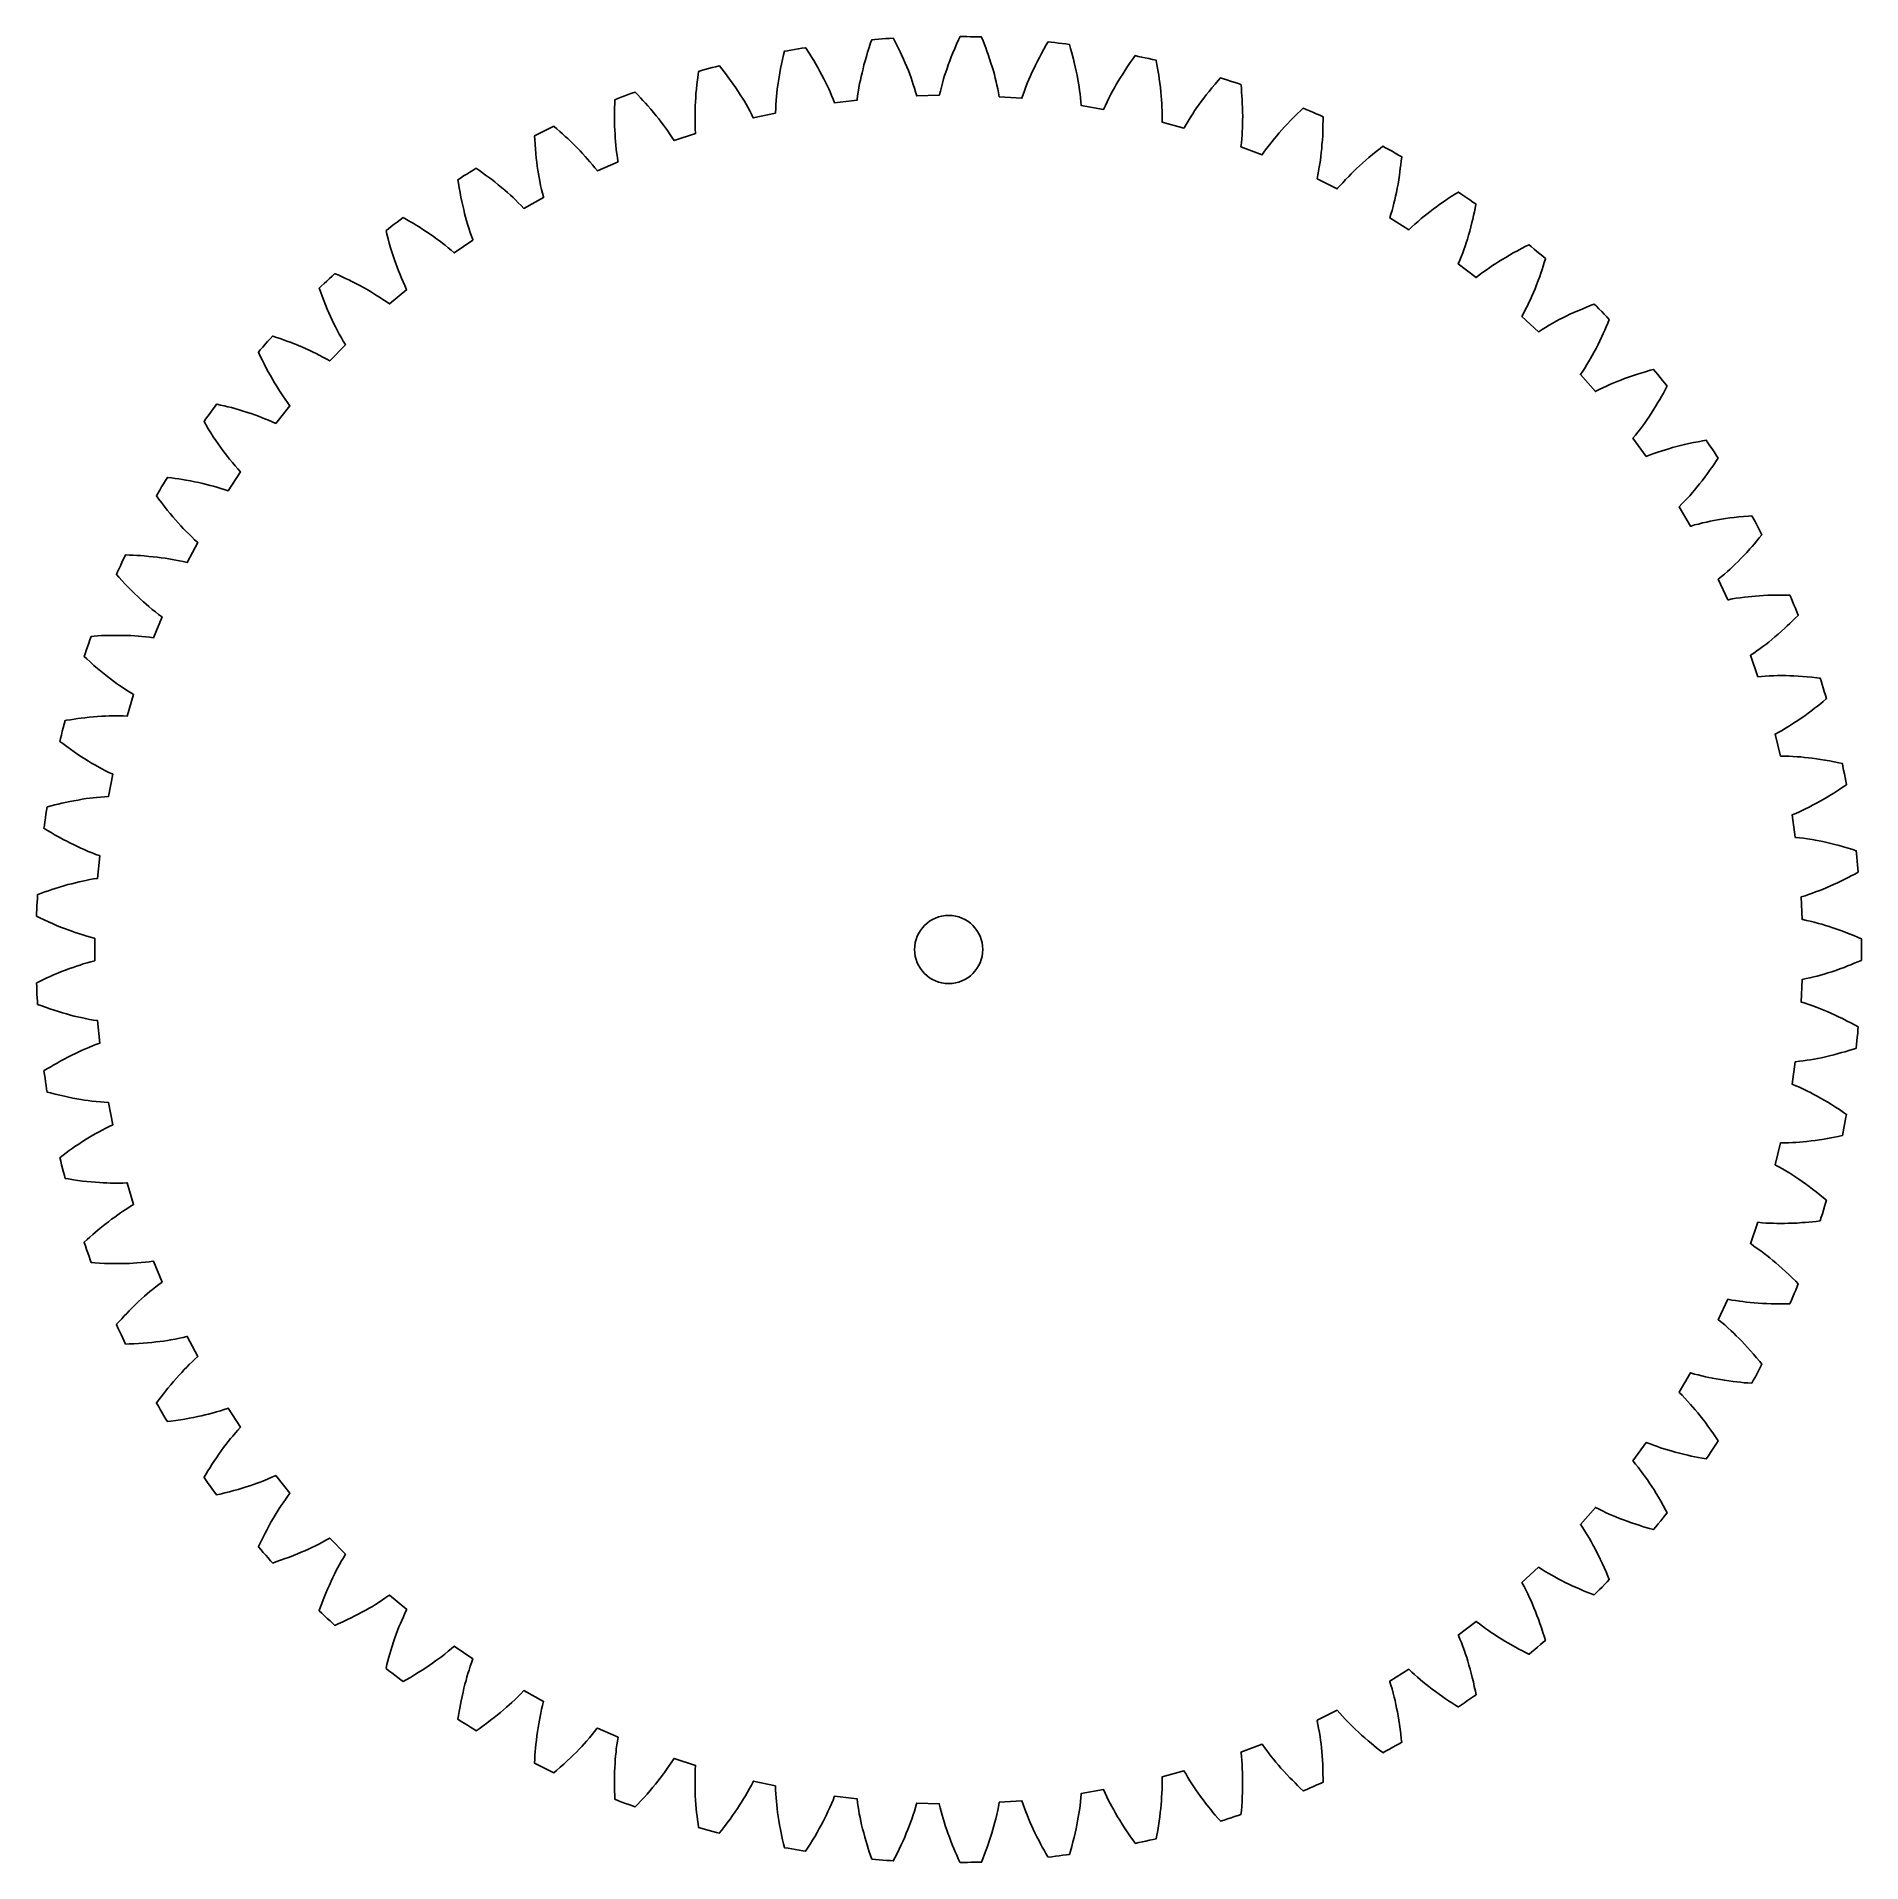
# Model space of a CAD drawing. Extents: x -67 to 67, y -67 to 67.
import ezdxf

# ---------------------------------------------------------------- set-up
doc = ezdxf.new("R2010")
doc.units = 0
doc.header["$MEASUREMENT"] = 0

msp = doc.modelspace()

# ---------------------------------------------------------------- linework, layer by layer
at = {"color": 13}
for points in [[(62.94, -2.14), (63.21, -2.08), (63.5, -2.01), (63.74, -1.95), (64, -1.88), (64.26, -1.8), (64.53, -1.72), (64.82, -1.63), (65.11, -1.53), (65.41, -1.42), (65.73, -1.31), (65.97, -1.21), (66.21, -1.12), (66.46, -1.01), (66.72, -0.91), (66.98, -0.8), (67, -0.79), (67, -0.52), (67, -0.24), (67, 0.03), (67, 0.3), (67, 0.57), (67, 0.79), (66.76, 0.89), (66.43, 1.03), (66.1, 1.16), (65.79, 1.28), (65.49, 1.39), (65.19, 1.5), (64.9, 1.6), (64.63, 1.69), (64.36, 1.77), (64.1, 1.85), (63.85, 1.92), (63.53, 2), (63.24, 2.07), (62.96, 2.14), (62.69, 2.19), (62.65, 2.2), (62.57, 3.86), (62.86, 3.95), (63.12, 4.03), (63.4, 4.13), (63.63, 4.22), (63.88, 4.31), (64.13, 4.41), (64.4, 4.52), (64.67, 4.64), (64.95, 4.76), (65.24, 4.9), (65.54, 5.04), (65.78, 5.16), (66.01, 5.28), (66.25, 5.4), (66.5, 5.54), (66.75, 5.67), (66.76, 5.68), (66.74, 5.95), (66.71, 6.22), (66.68, 6.49), (66.66, 6.77), (66.63, 7.04), (66.61, 7.25), (66.36, 7.33), (66.02, 7.44), (65.68, 7.53), (65.36, 7.62), (65.04, 7.71), (64.74, 7.78), (64.45, 7.85), (64.16, 7.92), (63.89, 7.97), (63.62, 8.02), (63.37, 8.07), (63.04, 8.12), (62.74, 8.17), (62.46, 8.2), (62.19, 8.23), (62.14, 8.24), (61.9, 9.88), (62.18, 9.99), (62.44, 10.11), (62.7, 10.23), (62.93, 10.34), (63.16, 10.45), (63.41, 10.58), (63.66, 10.71), (63.92, 10.86), (64.19, 11.01), (64.47, 11.17), (64.75, 11.35), (64.97, 11.48), (65.19, 11.63), (65.42, 11.77), (65.65, 11.93), (65.89, 12.09), (65.9, 12.1), (65.85, 12.36), (65.8, 12.63), (65.75, 12.9), (65.69, 13.17), (65.64, 13.43), (65.6, 13.65), (65.34, 13.7), (64.99, 13.77), (64.65, 13.84), (64.32, 13.9), (64, 13.95), (63.69, 14), (63.39, 14.04), (63.1, 14.07), (62.82, 14.1), (62.55, 14.13), (62.29, 14.15), (61.97, 14.17), (61.66, 14.18), (61.37, 14.19), (61.11, 14.19), (61.06, 14.19), (60.66, 15.81), (60.93, 15.95), (61.17, 16.08), (61.42, 16.23), (61.64, 16.36), (61.86, 16.5), (62.09, 16.65), (62.33, 16.81), (62.57, 16.98), (62.83, 17.15), (63.09, 17.34), (63.35, 17.54), (63.56, 17.7), (63.77, 17.86), (63.98, 18.03), (64.19, 18.21), (64.41, 18.39), (64.42, 18.4), (64.35, 18.66), (64.27, 18.92), (64.19, 19.19), (64.12, 19.45), (64.04, 19.71), (63.97, 19.91), (63.71, 19.94), (63.36, 19.98), (63.01, 20.01), (62.68, 20.04), (62.35, 20.06), (62.04, 20.08), (61.74, 20.09), (61.44, 20.1), (61.16, 20.1), (61.07, 20.1), (60.81, 20.1), (60.55, 20.09), (60.23, 20.08), (59.93, 20.06), (59.65, 20.04), (59.4, 20.02), (58.85, 21.59), (59.1, 21.75), (59.33, 21.91), (59.57, 22.09), (59.77, 22.24), (59.98, 22.39), (60.19, 22.56), (60.42, 22.75), (60.64, 22.94), (60.88, 23.14), (61.12, 23.35), (61.37, 23.58), (61.55, 23.75), (61.75, 23.93), (61.94, 24.12), (62.14, 24.32), (62.34, 24.52), (62.35, 24.53), (62.25, 24.79), (62.15, 25.04), (62.04, 25.29), (61.94, 25.54), (61.84, 25.8), (61.75, 25.99), (61.49, 26), (61.13, 26), (60.79, 26), (60.45, 26), (60.12, 25.99), (59.81, 25.97), (59.51, 25.95), (59.22, 25.93), (58.94, 25.91), (58.67, 25.88), (58.41, 25.85), (58.09, 25.81), (57.79, 25.77), (57.5, 25.72), (57.24, 25.67), (57.19, 25.66), (56.49, 27.17), (56.73, 27.36), (56.94, 27.54), (57.16, 27.73), (57.35, 27.9), (57.54, 28.08), (57.73, 28.27), (57.94, 28.47), (58.15, 28.68), (58.36, 28.91), (58.58, 29.14), (58.8, 29.39), (58.97, 29.58), (59.15, 29.78), (59.32, 29.99), (59.5, 30.2), (59.68, 30.42), (59.69, 30.44), (59.56, 30.68), (59.44, 30.92), (59.31, 31.16), (59.19, 31.4), (59.06, 31.64), (58.95, 31.83), (58.7, 31.81), (58.34, 31.78), (57.99, 31.75), (57.66, 31.71), (57.34, 31.67), (57.03, 31.62), (56.73, 31.58), (56.44, 31.53), (56.16, 31.48), (55.9, 31.42), (55.65, 31.37), (55.33, 31.3), (55.03, 31.22), (54.75, 31.15), (54.49, 31.07), (54.45, 31.06), (53.61, 32.49), (53.82, 32.7), (54.02, 32.9), (54.22, 33.12), (54.39, 33.3), (54.56, 33.5), (54.74, 33.71), (54.92, 33.93), (55.11, 34.16), (55.3, 34.4), (55.49, 34.66), (55.69, 34.93), (55.84, 35.14), (56, 35.35), (56.15, 35.57), (56.31, 35.8), (56.46, 36.04), (56.47, 36.05), (56.33, 36.28), (56.18, 36.51), (56.03, 36.74), (55.88, 36.97), (55.73, 37.19), (55.61, 37.37), (55.35, 37.33), (55, 37.26), (54.66, 37.2), (54.33, 37.13), (54.01, 37.05), (53.71, 36.98), (53.41, 36.9), (53.13, 36.83), (52.86, 36.75), (52.61, 36.67), (52.36, 36.59), (52.05, 36.49), (51.76, 36.39), (51.49, 36.29), (51.24, 36.19), (51.2, 36.17), (50.22, 37.51), (50.41, 37.75), (50.59, 37.96), (50.77, 38.2), (50.92, 38.4), (51.07, 38.61), (51.23, 38.83), (51.39, 39.07), (51.55, 39.32), (51.72, 39.58), (51.89, 39.85), (52.06, 40.14), (52.19, 40.36), (52.32, 40.59), (52.46, 40.83), (52.59, 41.07), (52.72, 41.32), (52.73, 41.34), (52.56, 41.55), (52.39, 41.76), (52.22, 41.98), (52.05, 42.19), (51.88, 42.4), (51.74, 42.57), (51.49, 42.5), (51.15, 42.4), (50.81, 42.3), (50.49, 42.2), (50.18, 42.09), (49.89, 41.99), (49.6, 41.89), (49.33, 41.78), (49.07, 41.68), (48.82, 41.58), (48.58, 41.48), (48.28, 41.34), (48.01, 41.21), (47.75, 41.09), (47.51, 40.97), (47.47, 40.94), (46.37, 42.19), (46.54, 42.44), (46.69, 42.67), (46.84, 42.92), (46.97, 43.13), (47.11, 43.36), (47.24, 43.6), (47.38, 43.85), (47.52, 44.11), (47.66, 44.39), (47.8, 44.67), (47.95, 44.98), (48.05, 45.21), (48.16, 45.45), (48.27, 45.7), (48.38, 45.96), (48.49, 46.22), (48.49, 46.23), (48.3, 46.43), (48.12, 46.62), (47.93, 46.82), (47.73, 47.01), (47.54, 47.21), (47.39, 47.36), (47.15, 47.27), (46.81, 47.14), (46.49, 47), (46.18, 46.87), (45.89, 46.74), (45.6, 46.61), (45.33, 46.48), (45.07, 46.35), (44.82, 46.22), (44.58, 46.1), (44.35, 45.97), (44.07, 45.81), (43.8, 45.65), (43.56, 45.5), (43.33, 45.36), (43.29, 45.33), (42.08, 46.46), (42.22, 46.73), (42.35, 46.98), (42.48, 47.24), (42.59, 47.47), (42.7, 47.7), (42.81, 47.95), (42.92, 48.22), (43.04, 48.49), (43.15, 48.78), (43.27, 49.08), (43.38, 49.39), (43.47, 49.64), (43.55, 49.89), (43.63, 50.15), (43.72, 50.41), (43.8, 50.68), (43.8, 50.7), (43.6, 50.87), (43.39, 51.05), (43.18, 51.23), (42.97, 51.4), (42.76, 51.58), (42.6, 51.71), (42.37, 51.6), (42.05, 51.44), (41.74, 51.27), (41.44, 51.11), (41.16, 50.95), (40.89, 50.79), (40.63, 50.64), (40.38, 50.48), (40.15, 50.33), (39.92, 50.18), (39.71, 50.04), (39.44, 49.85), (39.19, 49.67), (38.96, 49.5), (38.75, 49.33), (38.72, 49.3), (37.4, 50.31), (37.52, 50.59), (37.62, 50.84), (37.73, 51.12), (37.81, 51.35), (37.9, 51.6), (37.98, 51.86), (38.07, 52.13), (38.16, 52.42), (38.24, 52.72), (38.33, 53.03), (38.41, 53.35), (38.47, 53.6), (38.53, 53.86), (38.59, 54.12), (38.65, 54.39), (38.7, 54.67), (38.71, 54.69), (38.48, 54.84), (38.26, 55), (38.04, 55.16), (37.81, 55.31), (37.59, 55.46), (37.41, 55.58), (37.19, 55.45), (36.89, 55.25), (36.6, 55.06), (36.32, 54.87), (36.05, 54.69), (35.8, 54.5), (35.55, 54.32), (35.32, 54.14), (35.1, 53.97), (34.89, 53.8), (34.69, 53.64), (34.45, 53.42), (34.22, 53.22), (34, 53.03), (33.81, 52.84), (33.78, 52.81), (32.37, 53.68), (32.46, 53.97), (32.54, 54.24), (32.62, 54.52), (32.68, 54.76), (32.74, 55.02), (32.8, 55.29), (32.86, 55.56), (32.92, 55.86), (32.98, 56.16), (33.03, 56.48), (33.08, 56.81), (33.12, 57.06), (33.15, 57.33), (33.19, 57.59), (33.22, 57.87), (33.25, 58.15), (33.25, 58.17), (33.01, 58.3), (32.77, 58.44), (32.54, 58.57), (32.3, 58.7), (32.06, 58.83), (31.87, 58.94), (31.66, 58.78), (31.38, 58.56), (31.11, 58.34), (30.85, 58.12), (30.61, 57.91), (30.37, 57.7), (30.15, 57.5), (29.93, 57.3), (29.73, 57.11), (29.54, 56.92), (29.36, 56.73), (29.13, 56.5), (28.92, 56.27), (28.73, 56.06), (28.55, 55.86), (28.52, 55.82), (27.04, 56.56), (27.1, 56.85), (27.15, 57.12), (27.2, 57.42), (27.24, 57.66), (27.28, 57.92), (27.31, 58.19), (27.35, 58.48), (27.38, 58.77), (27.4, 59.08), (27.43, 59.4), (27.45, 59.74), (27.46, 59.99), (27.47, 60.26), (27.47, 60.53), (27.48, 60.81), (27.48, 61.09), (27.48, 61.11), (27.23, 61.22), (26.98, 61.33), (26.73, 61.44), (26.48, 61.54), (26.23, 61.65), (26.03, 61.74), (25.84, 61.56), (25.58, 61.31), (25.34, 61.07), (25.1, 60.83), (24.87, 60.59), (24.66, 60.36), (24.46, 60.14), (24.26, 59.92), (24.08, 59.71), (23.91, 59.5), (23.74, 59.3), (23.54, 59.05), (23.35, 58.8), (23.18, 58.57), (23.03, 58.35), (23, 58.31), (21.45, 58.9), (21.48, 59.2), (21.51, 59.48), (21.53, 59.77), (21.55, 60.02), (21.56, 60.28), (21.57, 60.56), (21.57, 60.84), (21.58, 61.14), (21.57, 61.45), (21.56, 61.77), (21.55, 62.11), (21.54, 62.36), (21.52, 62.63), (21.5, 62.9), (21.48, 63.17), (21.46, 63.46), (21.45, 63.47), (21.2, 63.56), (20.94, 63.64), (20.68, 63.73), (20.42, 63.81), (20.16, 63.9), (19.95, 63.96), (19.78, 63.77), (19.55, 63.49), (19.32, 63.23), (19.11, 62.97), (18.91, 62.71), (18.72, 62.46), (18.54, 62.22), (18.37, 61.98), (18.2, 61.75), (18.05, 61.53), (17.91, 61.32), (17.73, 61.04), (17.57, 60.78), (17.42, 60.53), (17.29, 60.3), (17.27, 60.26), (15.67, 60.7), (15.67, 61), (15.67, 61.28), (15.66, 61.57), (15.65, 61.82), (15.64, 62.08), (15.62, 62.36), (15.6, 62.64), (15.57, 62.94), (15.54, 63.25), (15.5, 63.56), (15.46, 63.9), (15.42, 64.15), (15.38, 64.41), (15.33, 64.68), (15.28, 64.95), (15.23, 65.23), (15.23, 65.25), (14.96, 65.31), (14.7, 65.37), (14.43, 65.43), (14.16, 65.49), (13.9, 65.54), (13.69, 65.59), (13.53, 65.38), (13.33, 65.08), (13.13, 64.8), (12.95, 64.52), (12.77, 64.24), (12.6, 63.98), (12.45, 63.72), (12.3, 63.47), (12.16, 63.22), (12.03, 62.99), (11.91, 62.76), (11.76, 62.47), (11.62, 62.19), (11.5, 61.93), (11.39, 61.69), (11.37, 61.65), (9.73, 61.93), (9.71, 62.23), (9.68, 62.5), (9.65, 62.8), (9.61, 63.04), (9.58, 63.3), (9.53, 63.57), (9.48, 63.85), (9.43, 64.15), (9.36, 64.45), (9.29, 64.76), (9.22, 65.09), (9.16, 65.34), (9.09, 65.6), (9.02, 65.86), (8.94, 66.12), (8.86, 66.4), (8.86, 66.41), (8.59, 66.45), (8.32, 66.48), (8.05, 66.51), (7.78, 66.55), (7.51, 66.58), (7.29, 66.6), (7.16, 66.38), (6.98, 66.07), (6.82, 65.76), (6.66, 65.46), (6.51, 65.18), (6.37, 64.89), (6.24, 64.62), (6.11, 64.36), (6, 64.1), (5.89, 63.85), (5.79, 63.62), (5.67, 63.31), (5.56, 63.02), (5.47, 62.75), (5.38, 62.5), (5.37, 62.46), (3.71, 62.58), (3.66, 62.87), (3.61, 63.15), (3.54, 63.43), (3.49, 63.68), (3.42, 63.93), (3.35, 64.2), (3.28, 64.47), (3.19, 64.76), (3.1, 65.05), (3, 65.36), (2.89, 65.67), (2.81, 65.92), (2.72, 66.17), (2.62, 66.42), (2.52, 66.68), (2.41, 66.94), (2.41, 66.96), (2.14, 66.97), (1.86, 66.97), (1.59, 66.98), (1.32, 66.99), (1.05, 66.99), (0.83, 66.99), (0.72, 66.76), (0.57, 66.43), (0.44, 66.11), (0.31, 65.8), (0.19, 65.5), (0.08, 65.21), (-0.03, 64.92), (-0.12, 64.65), (-0.21, 64.38), (-0.3, 64.13), (-0.37, 63.88), (-0.46, 63.56), (-0.54, 63.27), (-0.61, 62.99), (-0.68, 62.73), (-0.69, 62.68), (-2.34, 62.64), (-2.43, 62.93), (-2.51, 63.2), (-2.6, 63.48), (-2.68, 63.72), (-2.76, 63.96), (-2.86, 64.22), (-2.96, 64.49), (-3.07, 64.76), (-3.19, 65.05), (-3.32, 65.34), (-3.46, 65.65), (-3.57, 65.88), (-3.68, 66.12), (-3.8, 66.36), (-3.93, 66.61), (-4.06, 66.86), (-4.07, 66.88), (-4.34, 66.86), (-4.61, 66.84), (-4.88, 66.82), (-5.15, 66.8), (-5.42, 66.78), (-5.64, 66.76), (-5.73, 66.52), (-5.84, 66.18), (-5.95, 65.85), (-6.04, 65.52), (-6.13, 65.21), (-6.22, 64.91), (-6.29, 64.62), (-6.36, 64.33), (-6.43, 64.06), (-6.48, 63.8), (-6.54, 63.54), (-6.6, 63.22), (-6.65, 62.92), (-6.69, 62.64), (-6.73, 62.37), (-6.73, 62.32), (-8.38, 62.12), (-8.49, 62.4), (-8.59, 62.66), (-8.71, 62.93), (-8.81, 63.16), (-8.92, 63.4), (-9.04, 63.64), (-9.17, 63.9), (-9.31, 64.16), (-9.46, 64.44), (-9.61, 64.72), (-9.78, 65.01), (-9.91, 65.23), (-10.05, 65.46), (-10.19, 65.69), (-10.34, 65.92), (-10.49, 66.16), (-10.5, 66.17), (-10.77, 66.13), (-11.04, 66.08), (-11.31, 66.04), (-11.58, 65.99), (-11.84, 65.94), (-12.06, 65.91), (-12.12, 65.65), (-12.2, 65.3), (-12.27, 64.96), (-12.34, 64.64), (-12.4, 64.32), (-12.45, 64.01), (-12.5, 63.71), (-12.54, 63.42), (-12.58, 63.14), (-12.61, 62.87), (-12.64, 62.62), (-12.67, 62.29), (-12.69, 61.98), (-12.7, 61.7), (-12.71, 61.43), (-12.72, 61.38), (-14.34, 61.02), (-14.47, 61.29), (-14.6, 61.54), (-14.74, 61.8), (-14.87, 62.02), (-15, 62.24), (-15.14, 62.47), (-15.3, 62.72), (-15.46, 62.97), (-15.63, 63.22), (-15.81, 63.49), (-16.01, 63.76), (-16.16, 63.97), (-16.32, 64.18), (-16.48, 64.4), (-16.65, 64.62), (-16.83, 64.84), (-16.84, 64.85), (-17.1, 64.78), (-17.37, 64.71), (-17.63, 64.64), (-17.89, 64.57), (-18.15, 64.49), (-18.36, 64.43), (-18.4, 64.18), (-18.44, 63.82), (-18.49, 63.48), (-18.52, 63.14), (-18.55, 62.82), (-18.57, 62.51), (-18.59, 62.2), (-18.61, 61.91), (-18.62, 61.63), (-18.62, 61.36), (-18.62, 61.1), (-18.62, 60.78), (-18.61, 60.47), (-18.6, 60.18), (-18.58, 59.92), (-18.58, 59.87), (-20.16, 59.36), (-20.32, 59.61), (-20.47, 59.84), (-20.64, 60.09), (-20.78, 60.29), (-20.94, 60.5), (-21.1, 60.72), (-21.28, 60.95), (-21.46, 61.18), (-21.66, 61.42), (-21.87, 61.67), (-22.09, 61.92), (-22.26, 62.11), (-22.44, 62.31), (-22.62, 62.5), (-22.81, 62.71), (-23.01, 62.91), (-23.02, 62.92), (-23.27, 62.83), (-23.53, 62.73), (-23.78, 62.64), (-24.04, 62.54), (-24.29, 62.44), (-24.5, 62.36), (-24.51, 62.1), (-24.52, 61.74), (-24.53, 61.4), (-24.53, 61.06), (-24.52, 60.74), (-24.52, 60.42), (-24.51, 60.12), (-24.49, 59.83), (-24.48, 59.55), (-24.46, 59.28), (-24.43, 59.02), (-24.4, 58.7), (-24.36, 58.39), (-24.32, 58.11), (-24.28, 57.84), (-24.27, 57.8), (-25.79, 57.13), (-25.98, 57.37), (-26.15, 57.59), (-26.34, 57.81), (-26.51, 58), (-26.68, 58.2), (-26.87, 58.4), (-27.06, 58.61), (-27.27, 58.82), (-27.49, 59.04), (-27.72, 59.27), (-27.96, 59.5), (-28.15, 59.67), (-28.34, 59.85), (-28.55, 60.03), (-28.76, 60.21), (-28.97, 60.4), (-28.98, 60.41), (-29.23, 60.29), (-29.47, 60.17), (-29.72, 60.05), (-29.96, 59.93), (-30.21, 59.8), (-30.4, 59.71), (-30.39, 59.45), (-30.36, 59.09), (-30.34, 58.74), (-30.31, 58.41), (-30.27, 58.08), (-30.24, 57.77), (-30.2, 57.47), (-30.15, 57.18), (-30.11, 56.91), (-30.06, 56.64), (-30.02, 56.39), (-29.95, 56.07), (-29.88, 55.77), (-29.82, 55.49), (-29.75, 55.23), (-29.74, 55.18), (-31.19, 54.38), (-31.39, 54.6), (-31.59, 54.79), (-31.8, 55), (-31.98, 55.17), (-32.17, 55.35), (-32.38, 55.54), (-32.59, 55.72), (-32.82, 55.92), (-33.06, 56.11), (-33.31, 56.32), (-33.57, 56.52), (-33.78, 56.68), (-33.99, 56.83), (-34.21, 56.99), (-34.43, 57.16), (-34.67, 57.32), (-34.68, 57.33), (-34.91, 57.19), (-35.14, 57.04), (-35.38, 56.9), (-35.61, 56.76), (-35.84, 56.61), (-36.02, 56.49), (-35.98, 56.24), (-35.92, 55.88), (-35.86, 55.54), (-35.8, 55.21), (-35.74, 54.89), (-35.67, 54.59), (-35.6, 54.29), (-35.53, 54.01), (-35.46, 53.74), (-35.39, 53.48), (-35.32, 53.23), (-35.22, 52.92), (-35.13, 52.62), (-35.03, 52.35), (-34.94, 52.1), (-34.92, 52.06), (-36.29, 51.11), (-36.52, 51.31), (-36.73, 51.49), (-36.96, 51.68), (-37.16, 51.83), (-37.37, 51.99), (-37.59, 52.15), (-37.82, 52.32), (-38.06, 52.49), (-38.32, 52.66), (-38.59, 52.84), (-38.87, 53.02), (-39.09, 53.15), (-39.31, 53.29), (-39.55, 53.43), (-39.79, 53.57), (-40.04, 53.71), (-40.05, 53.71), (-40.27, 53.55), (-40.49, 53.38), (-40.7, 53.22), (-40.92, 53.05), (-41.13, 52.89), (-41.3, 52.75), (-41.24, 52.5), (-41.15, 52.15), (-41.06, 51.82), (-40.96, 51.5), (-40.87, 51.19), (-40.77, 50.89), (-40.68, 50.6), (-40.58, 50.33), (-40.48, 50.06), (-40.39, 49.81), (-40.29, 49.57), (-40.16, 49.27), (-40.04, 48.99), (-39.92, 48.73), (-39.81, 48.49), (-39.78, 48.44), (-41.05, 47.37), (-41.3, 47.55), (-41.53, 47.7), (-41.77, 47.87), (-41.99, 48), (-42.21, 48.14), (-42.44, 48.28), (-42.69, 48.42), (-42.95, 48.57), (-43.22, 48.72), (-43.51, 48.87), (-43.8, 49.02), (-44.04, 49.13), (-44.27, 49.25), (-44.52, 49.36), (-44.77, 49.48), (-45.03, 49.59), (-45.05, 49.6), (-45.25, 49.41), (-45.45, 49.23), (-45.65, 49.04), (-45.85, 48.86), (-46.05, 48.67), (-46.2, 48.52), (-46.12, 48.28), (-45.99, 47.94), (-45.87, 47.62), (-45.74, 47.3), (-45.62, 47), (-45.49, 46.72), (-45.37, 46.44), (-45.25, 46.17), (-45.12, 45.92), (-45, 45.68), (-44.89, 45.45), (-44.73, 45.16), (-44.58, 44.89), (-44.44, 44.65), (-44.3, 44.42), (-44.27, 44.38), (-45.43, 43.19), (-45.7, 43.34), (-45.94, 43.47)], [(-45.94, 43.47), (-46.2, 43.61), (-46.42, 43.73), (-46.66, 43.84), (-46.9, 43.96), (-47.16, 44.08), (-47.44, 44.2), (-47.72, 44.32), (-48.02, 44.44), (-48.33, 44.56), (-48.57, 44.65), (-48.82, 44.74), (-49.08, 44.83), (-49.34, 44.92), (-49.61, 45.01), (-49.62, 45.02), (-49.81, 44.81), (-49.99, 44.61), (-50.17, 44.41), (-50.35, 44.2), (-50.53, 44), (-50.67, 43.83), (-50.56, 43.6), (-50.4, 43.28), (-50.25, 42.97), (-50.09, 42.67), (-49.94, 42.38), (-49.79, 42.11), (-49.64, 41.84), (-49.49, 41.59), (-49.35, 41.35), (-49.2, 41.12), (-49.06, 40.91), (-48.88, 40.63), (-48.71, 40.38), (-48.54, 40.15), (-48.38, 39.93), (-48.35, 39.9), (-49.39, 38.6), (-49.66, 38.73), (-49.92, 38.84), (-50.19, 38.95), (-50.43, 39.04), (-50.67, 39.13), (-50.93, 39.23), (-51.2, 39.32), (-51.48, 39.41), (-51.78, 39.51), (-52.08, 39.6), (-52.41, 39.69), (-52.65, 39.76), (-52.91, 39.82), (-53.17, 39.89), (-53.44, 39.95), (-53.72, 40.01), (-53.74, 40.02), (-53.9, 39.8), (-54.06, 39.58), (-54.22, 39.36), (-54.38, 39.14), (-54.54, 38.92), (-54.66, 38.74), (-54.53, 38.52), (-54.35, 38.21), (-54.16, 37.92), (-53.98, 37.63), (-53.8, 37.36), (-53.62, 37.1), (-53.45, 36.86), (-53.27, 36.62), (-53.11, 36.4), (-52.94, 36.18), (-52.78, 35.98), (-52.58, 35.73), (-52.38, 35.49), (-52.19, 35.28), (-52.01, 35.08), (-51.98, 35.04), (-52.88, 33.66), (-53.17, 33.75), (-53.43, 33.84), (-53.72, 33.92), (-53.96, 33.99), (-54.21, 34.06), (-54.48, 34.13), (-54.75, 34.19), (-55.05, 34.26), (-55.35, 34.32), (-55.66, 34.39), (-55.99, 34.45), (-56.25, 34.49), (-56.51, 34.53), (-56.78, 34.57), (-57.05, 34.61), (-57.33, 34.64), (-57.35, 34.64), (-57.49, 34.41), (-57.63, 34.18), (-57.77, 33.94), (-57.9, 33.71), (-58.04, 33.47), (-58.15, 33.28), (-57.99, 33.07), (-57.78, 32.79), (-57.57, 32.51), (-57.36, 32.25), (-57.15, 32), (-56.95, 31.76), (-56.75, 31.53), (-56.56, 31.31), (-56.37, 31.1), (-56.19, 30.9), (-56.01, 30.72), (-55.78, 30.49), (-55.56, 30.27), (-55.35, 30.07), (-55.15, 29.9), (-55.12, 29.86), (-55.89, 28.39), (-56.18, 28.46), (-56.45, 28.52), (-56.74, 28.58), (-56.99, 28.63), (-57.25, 28.67), (-57.52, 28.71), (-57.8, 28.75), (-58.09, 28.79), (-58.4, 28.82), (-58.72, 28.85), (-59.05, 28.88), (-59.31, 28.9), (-59.58, 28.91), (-59.85, 28.93), (-60.12, 28.94), (-60.41, 28.95), (-60.42, 28.95), (-60.54, 28.7), (-60.66, 28.46), (-60.77, 28.21), (-60.89, 27.96), (-61, 27.71), (-61.09, 27.52), (-60.92, 27.32), (-60.67, 27.06), (-60.44, 26.8), (-60.2, 26.56), (-59.97, 26.33), (-59.75, 26.11), (-59.53, 25.9), (-59.32, 25.7), (-59.11, 25.51), (-58.91, 25.34), (-58.71, 25.17), (-58.46, 24.96), (-58.22, 24.77), (-57.99, 24.59), (-57.78, 24.43), (-57.74, 24.4), (-58.37, 22.87), (-58.67, 22.91), (-58.94, 22.94), (-59.23, 22.97), (-59.48, 22.99), (-59.75, 23.01), (-60.02, 23.03), (-60.3, 23.04), (-60.6, 23.05), (-60.91, 23.05), (-61.07, 23.05), (-61.4, 23.05), (-61.65, 23.04), (-61.91, 23.04), (-62.18, 23.03), (-62.45, 23.01), (-62.73, 23), (-62.94, 22.98), (-63.03, 22.72), (-63.12, 22.47), (-63.21, 22.21), (-63.3, 21.95), (-63.39, 21.7), (-63.46, 21.49), (-63.27, 21.32), (-63, 21.08), (-62.74, 20.85), (-62.49, 20.63), (-62.24, 20.42), (-61.99, 20.22), (-61.75, 20.04), (-61.52, 19.86), (-61.3, 19.69), (-61.08, 19.53), (-60.87, 19.38), (-60.6, 19.2), (-60.34, 19.03), (-60.1, 18.88), (-59.87, 18.74), (-59.83, 18.72), (-60.3, 17.13), (-60.6, 17.14), (-60.88, 17.15), (-61.05, 17.15), (-61.36, 17.14), (-61.62, 17.14), (-61.89, 17.13), (-62.17, 17.11), (-62.47, 17.1), (-62.77, 17.07), (-63.09, 17.04), (-63.42, 17.01), (-63.67, 16.98), (-63.93, 16.94), (-64.2, 16.9), (-64.47, 16.86), (-64.75, 16.82), (-64.86, 16.8), (-64.93, 16.54), (-64.99, 16.27), (-65.06, 16.01), (-65.12, 15.74), (-65.19, 15.48), (-65.24, 15.27), (-65.03, 15.11), (-64.74, 14.9), (-64.46, 14.69), (-64.18, 14.5), (-63.92, 14.32), (-63.65, 14.15), (-63.4, 13.98), (-63.15, 13.83), (-62.91, 13.68), (-62.68, 13.55), (-62.45, 13.42), (-62.17, 13.26), (-61.89, 13.12), (-61.64, 12.99), (-61.4, 12.88), (-61.35, 12.86), (-61.67, 11.23), (-61.97, 11.21), (-62.25, 11.19), (-62.54, 11.16), (-62.79, 11.14), (-63.05, 11.1), (-63.32, 11.07), (-63.61, 11.02), (-63.9, 10.97), (-64.21, 10.92), (-64.52, 10.86), (-64.85, 10.79), (-65.1, 10.73), (-65.36, 10.67), (-65.62, 10.61), (-65.89, 10.54), (-66.16, 10.47), (-66.18, 10.46), (-66.22, 10.19), (-66.26, 9.92), (-66.3, 9.65), (-66.34, 9.38), (-66.38, 9.11), (-66.41, 8.9), (-66.19, 8.76), (-65.88, 8.58), (-65.58, 8.4), (-65.28, 8.24), (-65, 8.08), (-64.72, 7.94), (-64.45, 7.8), (-64.19, 7.67), (-63.94, 7.55), (-63.69, 7.43), (-63.46, 7.33), (-63.16, 7.2), (-62.87, 7.09), (-62.6, 6.98), (-62.35, 6.89), (-62.31, 6.88), (-62.47, 5.22), (-62.77, 5.18), (-63.04, 5.13), (-63.33, 5.07), (-63.57, 5.02), (-63.83, 4.97), (-64.1, 4.9), (-64.37, 4.83), (-64.66, 4.76), (-64.96, 4.67), (-65.27, 4.58), (-65.59, 4.48), (-65.83, 4.4), (-66.08, 4.31), (-66.34, 4.22), (-66.6, 4.13), (-66.87, 4.03), (-66.88, 4.03), (-66.89, 3.75), (-66.91, 3.48), (-66.92, 3.21), (-66.94, 2.94), (-66.95, 2.66), (-66.96, 2.45), (-66.72, 2.33), (-66.4, 2.18), (-66.08, 2.03), (-65.78, 1.9), (-65.48, 1.77), (-65.19, 1.65), (-64.9, 1.54), (-64.63, 1.44), (-64.37, 1.34), (-64.11, 1.25), (-63.87, 1.17), (-63.56, 1.07), (-63.26, 0.98), (-62.99, 0.91), (-62.73, 0.84), (-62.68, 0.83), (-62.68, -0.83), (-62.97, -0.9), (-63.24, -0.98), (-63.52, -1.06), (-63.76, -1.14), (-64.01, -1.22), (-64.27, -1.31), (-64.54, -1.4), (-64.82, -1.51), (-65.11, -1.62), (-65.4, -1.74), (-65.71, -1.87), (-65.95, -1.97), (-66.19, -2.08), (-66.44, -2.2), (-66.69, -2.32), (-66.94, -2.44), (-66.96, -2.45), (-66.94, -2.72), (-66.93, -2.99), (-66.92, -3.27), (-66.91, -3.54), (-66.89, -3.81), (-66.88, -4.03), (-66.64, -4.12), (-66.3, -4.24), (-65.97, -4.35), (-65.65, -4.46), (-65.34, -4.56), (-65.04, -4.65), (-64.75, -4.73), (-64.47, -4.81), (-64.2, -4.88), (-63.94, -4.94), (-63.68, -5), (-63.36, -5.07), (-63.06, -5.13), (-62.78, -5.18), (-62.51, -5.22), (-62.47, -5.22), (-62.31, -6.88), (-62.59, -6.98), (-62.85, -7.08), (-63.12, -7.19), (-63.36, -7.29), (-63.6, -7.39), (-63.84, -7.5), (-64.1, -7.63), (-64.37, -7.76), (-64.65, -7.9), (-64.93, -8.05), (-65.22, -8.2), (-65.45, -8.33), (-65.68, -8.46), (-65.91, -8.6), (-66.15, -8.74), (-66.39, -8.89), (-66.41, -8.9), (-66.37, -9.17), (-66.33, -9.44), (-66.29, -9.71), (-66.25, -9.98), (-66.21, -10.25), (-66.18, -10.46), (-65.93, -10.53), (-65.58, -10.62), (-65.24, -10.7), (-64.91, -10.77), (-64.6, -10.84), (-64.29, -10.9), (-63.99, -10.96), (-63.7, -11.01), (-63.43, -11.05), (-63.16, -11.09), (-62.9, -11.12), (-62.58, -11.16), (-62.27, -11.19), (-61.99, -11.21), (-61.72, -11.23), (-61.67, -11.23), (-61.35, -12.86), (-61.63, -12.99), (-61.87, -13.11), (-62.14, -13.25), (-62.36, -13.37), (-62.59, -13.49), (-62.82, -13.63), (-63.07, -13.78), (-63.32, -13.93), (-63.58, -14.1), (-63.85, -14.28), (-64.13, -14.46), (-64.34, -14.61), (-64.56, -14.76), (-64.78, -14.92), (-65, -15.09), (-65.23, -15.26), (-65.24, -15.27), (-65.17, -15.53), (-65.11, -15.8), (-65.05, -16.06), (-64.98, -16.33), (-64.91, -16.59), (-64.86, -16.8), (-64.6, -16.84), (-64.25, -16.9), (-63.91, -16.95), (-63.57, -16.99), (-63.25, -17.03), (-62.94, -17.06), (-62.63, -17.08), (-62.34, -17.1), (-62.06, -17.12), (-61.79, -17.13), (-61.54, -17.14), (-61.21, -17.15), (-60.9, -17.15), (-60.62, -17.14), (-60.35, -17.13), (-60.3, -17.13), (-59.83, -18.72), (-60.09, -18.87), (-60.32, -19.02), (-60.57, -19.18), (-60.78, -19.32), (-60.99, -19.47), (-61.21, -19.63), (-61.44, -19.8), (-61.68, -19.98), (-61.93, -20.17), (-62.18, -20.37), (-62.43, -20.58), (-62.63, -20.75), (-62.83, -20.92), (-63.03, -21.1), (-63.24, -21.29), (-63.45, -21.48), (-63.46, -21.49), (-63.37, -21.75), (-63.28, -22.01), (-63.19, -22.26), (-63.1, -22.52), (-63.01, -22.78), (-62.94, -22.98), (-62.68, -23), (-62.32, -23.02), (-61.97, -23.03), (-61.64, -23.04), (-61.31, -23.05), (-61, -23.05), (-60.69, -23.05), (-60.4, -23.04), (-60.12, -23.03), (-59.85, -23.02), (-59.59, -23), (-59.27, -22.97), (-58.96, -22.94), (-58.68, -22.91), (-58.41, -22.87), (-58.37, -22.87), (-57.74, -24.4), (-57.98, -24.58), (-58.2, -24.75), (-58.43, -24.94), (-58.63, -25.1), (-58.83, -25.27), (-59.03, -25.45), (-59.25, -25.64), (-59.46, -25.84), (-59.69, -26.05), (-59.92, -26.28), (-60.15, -26.51), (-60.33, -26.7), (-60.52, -26.89), (-60.7, -27.09), (-60.89, -27.29), (-61.08, -27.5), (-61.09, -27.52), (-60.98, -27.76), (-60.86, -28.01), (-60.75, -28.26), (-60.63, -28.51), (-60.52, -28.75), (-60.42, -28.95), (-60.16, -28.94), (-59.81, -28.93), (-59.46, -28.91), (-59.12, -28.89), (-58.8, -28.86), (-58.49, -28.83), (-58.19, -28.8), (-57.9, -28.76), (-57.62, -28.73), (-57.35, -28.69), (-57.1, -28.64), (-56.77, -28.59), (-56.47, -28.53), (-56.19, -28.47), (-55.93, -28.41), (-55.89, -28.39), (-55.12, -29.86), (-55.34, -30.07), (-55.54, -30.26), (-55.75, -30.46), (-55.93, -30.64), (-56.11, -30.83), (-56.3, -31.03), (-56.49, -31.24), (-56.69, -31.46), (-56.9, -31.69), (-57.1, -31.94), (-57.32, -32.19), (-57.48, -32.4), (-57.64, -32.6), (-57.8, -32.82), (-57.97, -33.04), (-58.14, -33.27), (-58.15, -33.28), (-58.01, -33.52), (-57.88, -33.76), (-57.74, -33.99), (-57.6, -34.23), (-57.46, -34.46), (-57.35, -34.64), (-57.09, -34.61), (-56.73, -34.56), (-56.39, -34.51), (-56.06, -34.46), (-55.74, -34.4), (-55.43, -34.34), (-55.13, -34.28), (-54.85, -34.22), (-54.58, -34.15), (-54.32, -34.09), (-54.07, -34.02), (-53.75, -33.93), (-53.46, -33.85), (-53.18, -33.76), (-52.93, -33.67), (-52.88, -33.66), (-51.98, -35.04), (-52.18, -35.27), (-52.36, -35.47), (-52.55, -35.7), (-52.71, -35.89), (-52.88, -36.1), (-53.04, -36.31), (-53.22, -36.54), (-53.39, -36.78), (-53.57, -37.03), (-53.75, -37.3), (-53.94, -37.58), (-54.08, -37.79), (-54.22, -38.02), (-54.37, -38.25), (-54.51, -38.48), (-54.66, -38.73), (-54.66, -38.74), (-54.51, -38.96), (-54.35, -39.18), (-54.19, -39.4), (-54.03, -39.62), (-53.87, -39.84), (-53.74, -40.02), (-53.48, -39.96), (-53.13, -39.88), (-52.8, -39.79), (-52.47, -39.71), (-52.16, -39.62), (-51.86, -39.53), (-51.57, -39.44), (-51.29, -39.35), (-51.03, -39.26), (-50.77, -39.17), (-50.53, -39.08), (-50.22, -38.96), (-49.94, -38.85), (-49.68, -38.73), (-49.43, -38.62), (-49.39, -38.6), (-48.35, -39.9), (-48.53, -40.14), (-48.69, -40.36), (-48.86, -40.61), (-49, -40.81), (-49.15, -41.03), (-49.29, -41.26), (-49.44, -41.51), (-49.59, -41.76), (-49.75, -42.03), (-49.9, -42.31), (-50.06, -42.61), (-50.18, -42.84), (-50.3, -43.07), (-50.42, -43.31), (-50.54, -43.56), (-50.66, -43.82), (-50.67, -43.83), (-50.49, -44.04), (-50.31, -44.25), (-50.13, -44.45), (-49.95, -44.65), (-49.77, -44.86), (-49.62, -45.02), (-49.38, -44.94), (-49.04, -44.82), (-48.71, -44.7), (-48.39, -44.59), (-48.09, -44.47), (-47.8, -44.35), (-47.52, -44.23), (-47.25, -44.12), (-47, -44), (-46.75, -43.89), (-46.52, -43.78), (-46.23, -43.63), (-45.96, -43.48), (-45.71, -43.35), (-45.47, -43.21), (-45.43, -43.19), (-44.27, -44.38), (-44.43, -44.63), (-44.57, -44.87), (-44.72, -45.13), (-44.83, -45.35), (-44.96, -45.58), (-45.08, -45.83), (-45.2, -46.09), (-45.33, -46.36), (-45.46, -46.64), (-45.59, -46.93), (-45.72, -47.24), (-45.81, -47.48), (-45.91, -47.72), (-46.01, -47.98), (-46.1, -48.24), (-46.2, -48.51), (-46.2, -48.52), (-46.01, -48.71), (-45.81, -48.9), (-45.61, -49.08), (-45.41, -49.27), (-45.21, -49.45), (-45.05, -49.6), (-44.81, -49.49), (-44.48, -49.34), (-44.17, -49.2), (-43.87, -49.05), (-43.58, -48.9), (-43.3, -48.76), (-43.03, -48.61), (-42.78, -48.47), (-42.53, -48.33), (-42.3, -48.2), (-42.08, -48.06), (-41.8, -47.89), (-41.55, -47.72), (-41.31, -47.56), (-41.09, -47.4), (-41.05, -47.37), (-39.78, -48.44), (-39.92, -48.71), (-40.03, -48.97), (-40.15, -49.24), (-40.25, -49.47), (-40.35, -49.71), (-40.45, -49.97), (-40.55, -50.23), (-40.65, -50.51), (-40.75, -50.81), (-40.84, -51.11), (-40.94, -51.43), (-41.02, -51.68), (-41.09, -51.93), (-41.16, -52.19), (-41.23, -52.46), (-41.3, -52.74), (-41.3, -52.75), (-41.09, -52.92), (-40.87, -53.09), (-40.66, -53.25), (-40.44, -53.42), (-40.22, -53.58), (-40.05, -53.71), (-39.82, -53.59), (-39.51, -53.41), (-39.21, -53.23), (-38.93, -53.05), (-38.65, -52.88), (-38.39, -52.71), (-38.14, -52.54), (-37.9, -52.37), (-37.67, -52.21), (-37.45, -52.05), (-37.24, -51.9), (-36.99, -51.7), (-36.75, -51.5), (-36.53, -51.32), (-36.32, -51.15), (-36.29, -51.11), (-34.92, -52.06), (-35.03, -52.34), (-35.12, -52.6), (-35.21, -52.88), (-35.29, -53.12), (-35.36, -53.37), (-35.43, -53.64), (-35.51, -53.91), (-35.58, -54.2), (-35.65, -54.5), (-35.72, -54.82), (-35.79, -55.14), (-35.84, -55.4), (-35.89, -55.66), (-35.93, -55.92), (-35.98, -56.2), (-36.02, -56.48), (-36.02, -56.49), (-35.79, -56.64), (-35.56, -56.78), (-35.33, -56.93), (-35.1, -57.07), (-34.86, -57.21), (-34.68, -57.33), (-34.47, -57.18), (-34.17, -56.97), (-33.89, -56.77), (-33.63, -56.56), (-33.37, -56.36), (-33.12, -56.17), (-32.89, -55.98), (-32.67, -55.79), (-32.45, -55.6), (-32.25, -55.42), (-32.06, -55.25), (-31.82, -55.03), (-31.6, -54.81), (-31.4, -54.61), (-31.22, -54.41), (-31.19, -54.38), (-29.74, -55.18), (-29.81, -55.48), (-29.88, -55.75), (-29.94, -56.03), (-29.99, -56.28), (-30.04, -56.54), (-30.09, -56.81), (-30.14, -57.09), (-30.18, -57.38), (-30.22, -57.69), (-30.26, -58.01), (-30.3, -58.34), (-30.32, -58.6), (-30.35, -58.86), (-30.37, -59.13), (-30.38, -59.41), (-30.4, -59.69), (-30.4, -59.71), (-30.16, -59.83), (-29.91, -59.95), (-29.67, -60.07), (-29.42, -60.19), (-29.18, -60.31), (-28.98, -60.41), (-28.79, -60.24), (-28.52, -60), (-28.26, -59.77), (-28.01, -59.54), (-27.77, -59.32), (-27.55, -59.1), (-27.33, -58.89), (-27.13, -58.68), (-26.94, -58.48), (-26.75, -58.28), (-26.58, -58.09), (-26.37, -57.84), (-26.17, -57.61), (-25.99, -57.38), (-25.82, -57.17), (-25.79, -57.13), (-24.27, -57.8), (-24.32, -58.09), (-24.36, -58.37), (-24.4, -58.66), (-24.42, -58.91), (-24.45, -59.17), (-24.47, -59.44), (-24.49, -59.73), (-24.5, -60.03), (-24.52, -60.34), (-24.52, -60.66), (-24.53, -60.99), (-24.53, -61.25), (-24.52, -61.51), (-24.52, -61.79), (-24.51, -62.06), (-24.5, -62.35), (-24.5, -62.36), (-24.24, -62.46), (-23.99, -62.56), (-23.73, -62.66), (-23.48, -62.75), (-23.22, -62.85), (-23.02, -62.92), (-22.84, -62.74), (-22.59, -62.47), (-22.36, -62.22), (-22.13, -61.97), (-21.92, -61.72), (-21.71, -61.48), (-21.52, -61.25), (-21.34, -61.02), (-21.17, -60.8), (-21, -60.59), (-20.85, -60.38), (-20.66, -60.11), (-20.49, -59.86), (-20.33, -59.62), (-20.18, -59.4), (-20.16, -59.36), (-18.58, -59.87), (-18.6, -60.17), (-18.61, -60.45), (-18.62, -60.74), (-18.62, -60.99), (-18.62, -61.26), (-18.62, -61.53), (-18.61, -61.81), (-18.6, -62.11), (-18.58, -62.42), (-18.55, -62.74), (-18.53, -63.07), (-18.5, -63.33), (-18.47, -63.59), (-18.44, -63.86), (-18.4, -64.14), (-18.36, -64.42), (-18.36, -64.43), (-18.1, -64.51), (-17.84, -64.58), (-17.57, -64.65), (-17.31, -64.72), (-17.05, -64.79), (-16.84, -64.85), (-16.68, -64.65), (-16.46, -64.36), (-16.25, -64.09), (-16.05, -63.82), (-15.86, -63.55), (-15.68, -63.29), (-15.51, -63.04), (-15.35, -62.8), (-15.2, -62.56), (-15.06, -62.33), (-14.92, -62.11), (-14.76, -61.83), (-14.61, -61.56), (-14.48, -61.31), (-14.36, -61.07), (-14.34, -61.02), (-12.72, -61.38), (-12.71, -61.68), (-12.69, -61.96), (-12.67, -62.26), (-12.65, -62.51), (-12.62, -62.77), (-12.59, -63.04), (-12.56, -63.32), (-12.51, -63.62), (-12.47, -63.92), (-12.41, -64.24), (-12.35, -64.57), (-12.3, -64.82), (-12.25, -65.08), (-12.19, -65.34), (-12.13, -65.62), (-12.06, -65.89), (-12.06, -65.91), (-11.79, -65.95), (-11.52, -66), (-11.25, -66.05), (-10.98, -66.09), (-10.71, -66.14), (-10.5, -66.17), (-10.36, -65.95), (-10.17, -65.65), (-9.99, -65.36), (-9.81, -65.07), (-9.65, -64.79), (-9.5, -64.51), (-9.35, -64.25), (-9.22, -63.99), (-9.09, -63.74), (-8.97, -63.5), (-8.86, -63.26), (-8.73, -62.96), (-8.6, -62.68), (-8.49, -62.42), (-8.4, -62.17), (-8.38, -62.12), (-6.73, -62.32), (-6.69, -62.62), (-6.65, -62.9), (-6.6, -63.19), (-6.56, -63.43), (-6.51, -63.69), (-6.45, -63.96), (-6.39, -64.24), (-6.32, -64.53), (-6.24, -64.83), (-6.15, -65.14), (-6.06, -65.46), (-5.99, -65.71), (-5.91, -65.96), (-5.83, -66.22), (-5.74, -66.48), (-5.65, -66.75), (-5.64, -66.76), (-5.37, -66.78), (-5.1, -66.81), (-4.83, -66.83), (-4.55, -66.85), (-4.28, -66.86), (-4.07, -66.88), (-3.95, -66.65), (-3.78, -66.33), (-3.63, -66.01), (-3.49, -65.71), (-3.35, -65.41), (-3.23, -65.13), (-3.11, -64.85), (-3, -64.58), (-2.9, -64.32), (-2.8, -64.06), (-2.71, -63.82), (-2.61, -63.51), (-2.51, -63.22), (-2.43, -62.95), (-2.36, -62.69), (-2.34, -62.64), (-0.69, -62.68), (-0.62, -62.98), (-0.55, -63.25), (-0.47, -63.53), (-0.4, -63.77), (-0.33, -64.02), (-0.25, -64.28), (-0.16, -64.55), (-0.06, -64.84), (0.05, -65.13), (0.16, -65.43), (0.28, -65.74), (0.38, -65.98), (0.48, -66.22), (0.59, -66.47), (0.7, -66.72), (0.82, -66.98), (0.83, -66.99), (1.1, -66.99), (1.37, -66.99), (1.65, -66.98), (1.92, -66.97), (2.19, -66.96), (2.41, -66.96), (2.51, -66.72), (2.64, -66.38), (2.76, -66.06), (2.87, -65.74), (2.98, -65.43), (3.07, -65.13), (3.16, -64.85), (3.25, -64.57), (3.32, -64.3), (3.39, -64.04), (3.46, -63.79), (3.53, -63.47), (3.6, -63.17), (3.66, -62.89), (3.7, -62.62), (3.71, -62.58), (5.37, -62.46), (5.46, -62.74), (5.56, -63), (5.66, -63.28)], [(5.66, -63.28), (5.75, -63.51), (5.85, -63.76), (5.96, -64.01), (6.07, -64.27), (6.2, -64.54), (6.33, -64.82), (6.47, -65.11), (6.63, -65.4), (6.75, -65.63), (6.87, -65.86), (7, -66.1), (7.14, -66.34), (7.28, -66.59), (7.29, -66.6), (7.56, -66.57), (7.83, -66.54), (8.1, -66.51), (8.37, -66.47), (8.64, -66.44), (8.86, -66.41), (8.93, -66.16), (9.03, -65.82), (9.12, -65.48), (9.2, -65.16), (9.28, -64.84), (9.35, -64.53), (9.41, -64.24), (9.46, -63.95), (9.51, -63.67), (9.56, -63.41), (9.6, -63.15), (9.64, -62.83), (9.68, -62.53), (9.71, -62.24), (9.73, -61.97), (9.73, -61.93), (11.37, -61.65), (11.49, -61.92), (11.61, -62.17), (11.74, -62.44), (11.86, -62.66), (11.98, -62.89), (12.11, -63.13), (12.25, -63.38), (12.4, -63.64), (12.56, -63.9), (12.73, -64.18), (12.91, -64.46), (13.05, -64.67), (13.2, -64.89), (13.35, -65.12), (13.51, -65.34), (13.68, -65.58), (13.69, -65.59), (13.95, -65.53), (14.22, -65.47), (14.48, -65.42), (14.75, -65.36), (15.02, -65.3), (15.23, -65.25), (15.28, -64.99), (15.34, -64.64), (15.4, -64.3), (15.45, -63.96), (15.49, -63.64), (15.53, -63.33), (15.56, -63.03), (15.59, -62.74), (15.62, -62.46), (15.63, -62.19), (15.65, -61.93), (15.66, -61.61), (15.67, -61.3), (15.67, -61.01), (15.67, -60.74), (15.67, -60.7), (17.27, -60.26), (17.42, -60.52), (17.56, -60.76), (17.71, -61.01), (17.85, -61.22), (17.99, -61.44), (18.15, -61.67), (18.31, -61.9), (18.48, -62.15), (18.67, -62.39), (18.86, -62.65), (19.07, -62.91), (19.23, -63.11), (19.4, -63.32), (19.57, -63.52), (19.75, -63.74), (19.94, -63.95), (19.95, -63.96), (20.21, -63.88), (20.47, -63.8), (20.73, -63.71), (20.99, -63.63), (21.25, -63.54), (21.45, -63.47), (21.48, -63.21), (21.51, -62.86), (21.53, -62.51), (21.55, -62.17), (21.56, -61.85), (21.57, -61.54), (21.57, -61.23), (21.57, -60.94), (21.57, -60.66), (21.56, -60.39), (21.55, -60.13), (21.54, -59.81), (21.51, -59.5), (21.49, -59.21), (21.46, -58.95), (21.45, -58.9), (23, -58.31), (23.18, -58.56), (23.34, -58.78), (23.52, -59.02), (23.67, -59.22), (23.84, -59.42), (24.01, -59.63), (24.2, -59.85), (24.39, -60.07), (24.6, -60.3), (24.82, -60.54), (25.05, -60.78), (25.23, -60.96), (25.42, -61.15), (25.61, -61.34), (25.81, -61.53), (26.02, -61.73), (26.03, -61.74), (26.28, -61.63), (26.53, -61.52), (26.78, -61.41), (27.03, -61.3), (27.28, -61.19), (27.48, -61.11), (27.48, -60.85), (27.47, -60.49), (27.46, -60.14), (27.45, -59.8), (27.43, -59.48), (27.41, -59.17), (27.38, -58.86), (27.36, -58.57), (27.33, -58.3), (27.29, -58.03), (27.26, -57.77), (27.21, -57.45), (27.15, -57.15), (27.1, -56.86), (27.05, -56.6), (27.04, -56.56), (28.52, -55.82), (28.72, -56.05), (28.9, -56.26), (29.11, -56.47), (29.28, -56.65), (29.46, -56.84), (29.66, -57.03), (29.86, -57.23), (30.08, -57.44), (30.31, -57.65), (30.55, -57.86), (30.8, -58.08), (31, -58.24), (31.2, -58.41), (31.41, -58.58), (31.63, -58.75), (31.86, -58.93), (31.87, -58.94), (32.11, -58.81), (32.35, -58.67), (32.59, -58.54), (32.82, -58.41), (33.06, -58.28), (33.25, -58.17), (33.22, -57.91), (33.18, -57.55), (33.14, -57.21), (33.09, -56.88), (33.04, -56.55), (32.99, -56.24), (32.94, -55.95), (32.88, -55.66), (32.82, -55.39), (32.76, -55.12), (32.71, -54.87), (32.62, -54.56), (32.54, -54.26), (32.46, -53.98), (32.38, -53.73), (32.37, -53.68), (33.78, -52.81), (34, -53.02), (34.2, -53.2), (34.42, -53.4), (34.61, -53.56), (34.81, -53.73), (35.02, -53.91), (35.25, -54.08), (35.48, -54.27), (35.73, -54.45), (35.99, -54.64), (36.26, -54.83), (36.47, -54.98), (36.69, -55.13), (36.92, -55.28), (37.15, -55.43), (37.4, -55.58), (37.41, -55.58), (37.63, -55.43), (37.86, -55.28), (38.08, -55.12), (38.31, -54.97), (38.53, -54.81), (38.71, -54.69), (38.66, -54.43), (38.58, -54.08), (38.51, -53.74), (38.43, -53.42), (38.35, -53.1), (38.27, -52.8), (38.18, -52.51), (38.1, -52.23), (38.02, -51.96), (37.93, -51.7), (37.85, -51.46), (37.74, -51.15), (37.63, -50.86), (37.52, -50.6), (37.42, -50.35), (37.4, -50.31), (38.72, -49.3), (38.95, -49.49), (39.17, -49.66), (39.41, -49.83), (39.62, -49.97), (39.83, -50.12), (40.06, -50.27), (40.3, -50.43), (40.55, -50.59), (40.82, -50.75), (41.1, -50.91), (41.38, -51.08), (41.61, -51.2), (41.84, -51.33), (42.08, -51.45), (42.33, -51.58), (42.58, -51.71), (42.6, -51.71), (42.81, -51.54), (43.02, -51.37), (43.23, -51.19), (43.43, -51.01), (43.64, -50.84), (43.8, -50.7), (43.73, -50.45), (43.62, -50.11), (43.51, -49.78), (43.4, -49.46), (43.29, -49.15), (43.18, -48.86), (43.07, -48.58), (42.96, -48.31), (42.85, -48.05), (42.75, -47.8), (42.64, -47.57), (42.5, -47.27), (42.36, -47), (42.23, -46.74), (42.1, -46.51), (42.08, -46.46), (43.29, -45.33), (43.55, -45.5), (43.78, -45.64), (44.04, -45.79), (44.26, -45.92), (44.48, -46.04), (44.73, -46.17), (44.98, -46.3), (45.25, -46.44), (45.53, -46.57), (45.82, -46.71), (46.12, -46.84), (46.36, -46.95), (46.6, -47.05), (46.85, -47.15), (47.11, -47.25), (47.38, -47.36), (47.39, -47.36), (47.58, -47.17), (47.77, -46.97), (47.96, -46.78), (48.15, -46.58), (48.34, -46.39), (48.49, -46.23), (48.39, -45.99), (48.25, -45.66), (48.11, -45.34), (47.97, -45.04), (47.83, -44.74), (47.7, -44.46), (47.56, -44.19), (47.42, -43.93), (47.29, -43.69), (47.16, -43.45), (47.03, -43.23), (46.86, -42.95), (46.7, -42.69), (46.54, -42.45), (46.39, -42.22), (46.37, -42.19), (47.47, -40.94), (47.74, -41.08), (47.98, -41.2), (48.25, -41.33), (48.48, -41.43), (48.72, -41.54), (48.97, -41.64), (49.24, -41.75), (49.52, -41.85), (49.81, -41.96), (50.11, -42.07), (50.43, -42.17), (50.67, -42.25), (50.92, -42.33), (51.18, -42.41), (51.45, -42.49), (51.73, -42.56), (51.74, -42.57), (51.91, -42.36), (52.08, -42.14), (52.26, -41.93), (52.43, -41.72), (52.6, -41.51), (52.73, -41.34), (52.61, -41.11), (52.44, -40.79), (52.27, -40.49), (52.1, -40.2), (51.93, -39.92), (51.77, -39.65), (51.6, -39.4), (51.44, -39.15), (51.29, -38.92), (51.13, -38.7), (50.98, -38.49), (50.79, -38.23), (50.6, -37.98), (50.42, -37.76), (50.25, -37.55), (50.22, -37.51), (51.2, -36.17), (51.48, -36.28), (51.74, -36.38), (52.02, -36.48), (52.25, -36.56), (52.5, -36.64), (52.76, -36.72), (53.04, -36.8), (53.33, -36.88), (53.63, -36.96), (53.94, -37.04), (54.26, -37.11), (54.51, -37.17), (54.77, -37.22), (55.04, -37.27), (55.31, -37.32), (55.59, -37.37), (55.61, -37.37), (55.76, -37.15), (55.91, -36.92), (56.06, -36.69), (56.21, -36.46), (56.36, -36.24), (56.47, -36.05), (56.33, -35.84), (56.13, -35.54), (55.93, -35.26), (55.73, -34.98), (55.54, -34.72), (55.35, -34.47), (55.16, -34.23), (54.98, -34), (54.8, -33.79), (54.63, -33.58), (54.46, -33.39), (54.24, -33.14), (54.03, -32.92), (53.83, -32.71), (53.64, -32.52), (53.61, -32.49), (54.45, -31.06), (54.74, -31.15), (55.01, -31.22), (55.29, -31.29), (55.54, -31.35), (55.79, -31.4), (56.06, -31.46), (56.34, -31.51), (56.64, -31.56), (56.94, -31.61), (57.26, -31.66), (57.59, -31.7), (57.85, -31.73), (58.11, -31.76), (58.38, -31.79), (58.66, -31.81), (58.94, -31.83), (58.95, -31.83), (59.08, -31.59), (59.21, -31.35), (59.34, -31.11), (59.46, -30.87), (59.59, -30.63), (59.69, -30.44), (59.53, -30.23), (59.3, -29.96), (59.07, -29.69), (58.85, -29.44), (58.63, -29.2), (58.42, -28.97), (58.21, -28.75), (58.01, -28.54), (57.81, -28.34), (57.62, -28.15), (57.43, -27.98), (57.19, -27.76), (56.96, -27.55), (56.74, -27.37), (56.53, -27.2), (56.49, -27.17), (57.19, -25.66), (57.49, -25.72), (57.76, -25.76), (58.06, -25.81), (58.3, -25.84), (58.56, -25.87), (58.84, -25.9), (59.12, -25.92), (59.42, -25.95), (59.73, -25.97), (60.05, -25.98), (60.38, -25.99), (60.64, -26), (60.9, -26), (61.17, -26), (61.45, -26), (61.74, -26), (61.75, -25.99), (61.86, -25.74), (61.96, -25.49), (62.06, -25.24), (62.17, -24.99), (62.27, -24.73), (62.35, -24.53), (62.17, -24.35), (61.91, -24.09), (61.66, -23.85), (61.42, -23.62), (61.18, -23.4), (60.94, -23.19), (60.71, -23), (60.49, -22.81), (60.27, -22.63), (60.06, -22.46), (59.86, -22.3), (59.6, -22.11), (59.35, -21.93), (59.11, -21.76), (58.89, -21.61), (58.85, -21.59), (59.4, -20.02), (59.7, -20.05), (59.98, -20.07), (60.28, -20.08), (60.53, -20.09), (60.79, -20.1), (61.06, -20.1), (61.35, -20.1), (61.64, -20.09), (61.95, -20.08), (62.28, -20.07), (62.61, -20.04), (62.87, -20.03), (63.13, -20), (63.4, -19.98), (63.68, -19.95), (63.96, -19.92), (63.97, -19.91), (64.05, -19.65), (64.13, -19.39), (64.21, -19.13), (64.29, -18.87), (64.36, -18.61), (64.42, -18.4), (64.22, -18.23), (63.95, -18.01), (63.68, -17.79), (63.41, -17.58), (63.15, -17.39), (62.9, -17.2), (62.65, -17.03), (62.41, -16.86), (62.18, -16.71), (61.95, -16.56), (61.73, -16.42), (61.45, -16.25), (61.19, -16.1), (60.94, -15.95), (60.7, -15.83), (60.66, -15.81), (61.06, -14.19), (61.36, -14.19), (61.64, -14.18), (61.93, -14.17), (62.18, -14.16), (62.44, -14.14), (62.72, -14.11), (63, -14.08), (63.3, -14.05), (63.6, -14.01), (63.92, -13.96), (64.25, -13.91), (64.5, -13.86), (64.76, -13.82), (65.03, -13.77), (65.3, -13.71), (65.58, -13.65), (65.6, -13.65), (65.65, -13.38), (65.7, -13.11), (65.76, -12.84), (65.81, -12.58), (65.86, -12.31), (65.9, -12.1), (65.68, -11.95), (65.39, -11.75), (65.1, -11.56), (64.81, -11.38), (64.53, -11.21), (64.26, -11.05), (64, -10.9), (63.75, -10.76), (63.5, -10.63), (63.26, -10.5), (63.03, -10.39), (62.74, -10.24), (62.46, -10.11), (62.19, -10), (61.95, -9.9), (61.9, -9.88), (62.14, -8.24), (62.44, -8.2), (62.72, -8.17), (63.01, -8.13), (63.26, -8.09), (63.52, -8.04), (63.79, -7.99), (64.07, -7.94), (64.36, -7.87), (64.66, -7.8), (64.97, -7.73), (65.29, -7.64), (65.54, -7.57), (65.8, -7.5), (66.06, -7.42), (66.32, -7.34), (66.59, -7.26), (66.61, -7.25), (66.64, -6.98), (66.66, -6.71), (66.69, -6.44), (66.72, -6.17), (66.74, -5.9), (66.76, -5.68), (66.53, -5.55), (66.22, -5.39), (65.91, -5.23), (65.61, -5.07), (65.31, -4.93), (65.03, -4.8), (64.75, -4.67), (64.49, -4.56), (64.23, -4.45), (63.98, -4.35), (63.74, -4.25), (63.43, -4.14), (63.14, -4.04), (62.87, -3.95), (62.61, -3.87), (62.57, -3.86), (62.65, -2.2), (62.94, -2.14)]]:
    msp.add_lwpolyline(points, dxfattribs=at)
msp.add_circle((0, 0), 2.5, dxfattribs=at)

doc.saveas('drawing.dxf')
